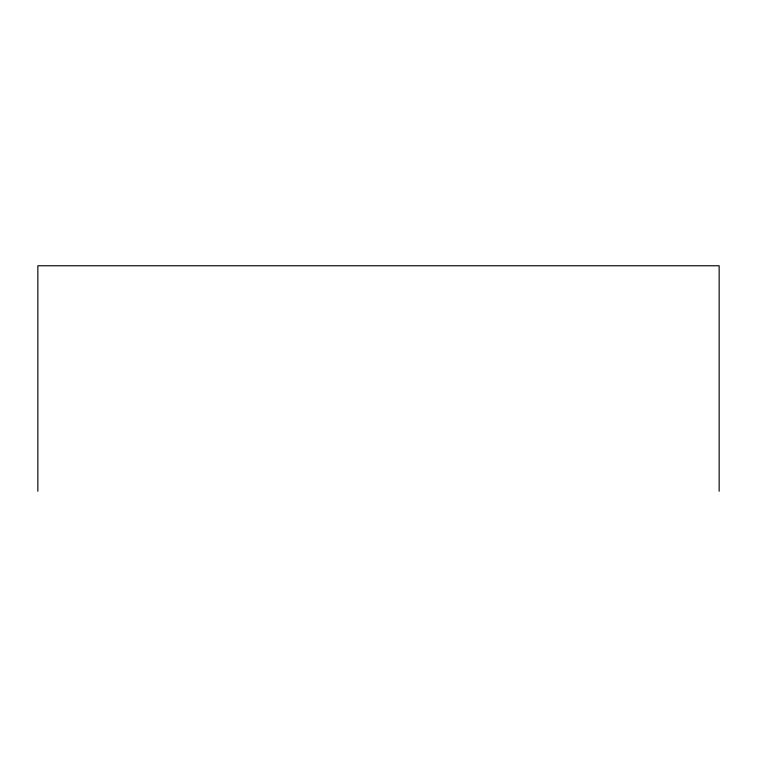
<?xml version="1.0" encoding="UTF-8"?>
<svg xmlns="http://www.w3.org/2000/svg" width="757" height="757" viewBox="0 0 757 757"><rect width="100%" height="100%" fill="white"/><g stroke="black" fill="none" stroke-linecap="round" stroke-linejoin="round"><path stroke-width="1.14" d="M719.15 491.236L719.15 265.764L37.85 265.764L37.85 491.236"/></g></svg>
